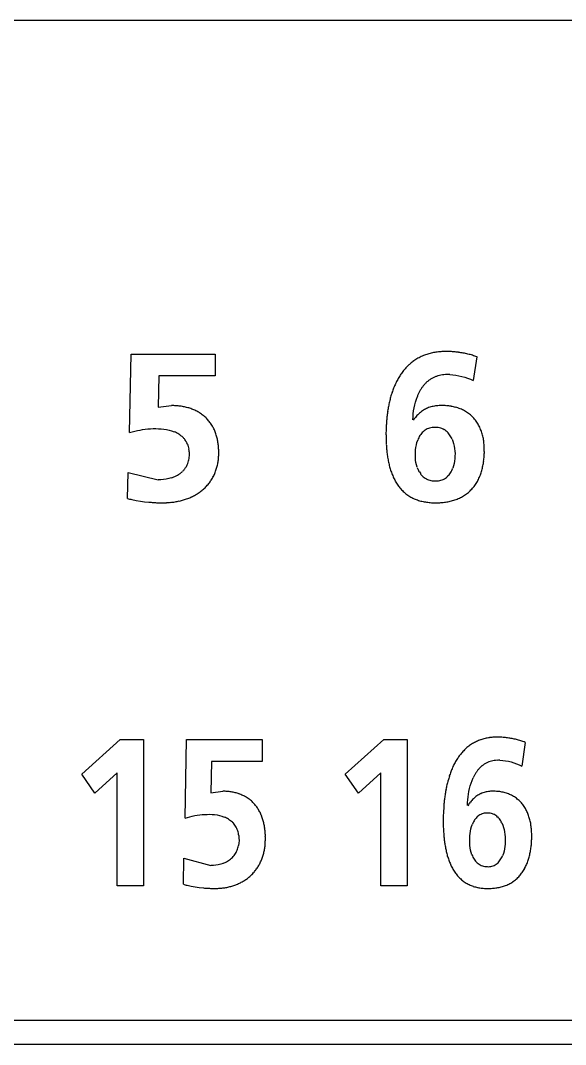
# Model space of a CAD drawing. Extents: x 168 to 388, y 259 to 356.
# Drawn here: x 293.97 to 300.67, y 321.17 to 333.77 of the extents above; entities that cross this region are included whole.
import ezdxf

# ---------------------------------------------------------------- set-up
doc = ezdxf.new("R2010")
doc.units = 0
doc.header["$MEASUREMENT"] = 0
doc.layers.get('0').update_dxf_attribs({"linetype": 'CONTINUOUS'})

msp = doc.modelspace()

# ---------------------------------------------------------------- linework, layer by layer
at = {"color": 7, "linetype": 'Continuous'}
for p, q in [((387.315, 333.767), (270.365, 333.767)), ((295.309, 328.696), (295.327, 329.663)), ((295.327, 329.663), (296.361, 329.663)), ((296.361, 329.663), (296.361, 329.395)), ((299.58, 329.63), (299.534, 329.338)), ((295.668, 329.395), (295.66, 329.011)), ((296.361, 329.395), (295.668, 329.395)), ((299.247, 329.41), (299.284, 329.407)), ((299.284, 329.407), (299.321, 329.403)), ((299.321, 329.403), (299.358, 329.396)), ((299.358, 329.396), (299.394, 329.388)), ((299.394, 329.388), (299.429, 329.378)), ((299.429, 329.378), (299.465, 329.366)), ((299.465, 329.366), (299.5, 329.352)), ((299.5, 329.352), (299.534, 329.338)), ((298.835, 329.108), (298.847, 329.142)), ((295.66, 329.011), (295.825, 329.029)), ((298.801, 328.963), (298.807, 329)), ((298.807, 329), (298.815, 329.036)), ((298.815, 329.036), (298.824, 329.072)), ((298.824, 329.072), (298.835, 329.108)), ((298.792, 328.853), (298.794, 328.89)), ((298.794, 328.89), (298.797, 328.927)), ((298.797, 328.927), (298.801, 328.963)), ((295.309, 328.696), (295.341, 328.706)), ((295.341, 328.706), (295.373, 328.714)), ((295.373, 328.714), (295.405, 328.722)), ((295.405, 328.722), (295.437, 328.728)), ((295.437, 328.728), (295.469, 328.733)), ((295.469, 328.733), (295.501, 328.738)), ((295.501, 328.738), (295.533, 328.741)), ((295.533, 328.741), (295.566, 328.743)), ((295.566, 328.743), (295.599, 328.745)), ((295.599, 328.745), (295.632, 328.745)), ((295.632, 328.745), (295.664, 328.744)), ((295.664, 328.744), (295.697, 328.742)), ((295.697, 328.742), (295.73, 328.739)), ((295.73, 328.739), (295.762, 328.733)), ((295.762, 328.733), (295.794, 328.726)), ((295.794, 328.726), (295.825, 328.717)), ((295.825, 328.717), (295.856, 328.706)), ((298.825, 328.484), (298.829, 328.514)), ((298.829, 328.514), (298.835, 328.545)), ((298.835, 328.545), (298.842, 328.574)), ((298.842, 328.574), (298.852, 328.604)), ((299.273, 328.617), (299.284, 328.589)), ((299.284, 328.589), (299.293, 328.56)), ((299.293, 328.56), (299.3, 328.53)), ((299.3, 328.53), (299.305, 328.499)), ((299.305, 328.499), (299.308, 328.469)), ((298.822, 328.422), (298.823, 328.453)), ((298.823, 328.389), (298.822, 328.42)), ((298.823, 328.453), (298.825, 328.484)), ((298.826, 328.359), (298.823, 328.389)), ((299.308, 328.377), (299.304, 328.346)), ((299.308, 328.469), (299.31, 328.438)), ((299.309, 328.407), (299.308, 328.377)), ((299.31, 328.438), (299.309, 328.407)), ((298.83, 328.328), (298.826, 328.359)), ((298.837, 328.298), (298.83, 328.328)), ((298.845, 328.269), (298.837, 328.298)), ((299.291, 328.286), (299.281, 328.257)), ((299.299, 328.316), (299.291, 328.286)), ((299.304, 328.346), (299.299, 328.316)), ((295.284, 327.884), (295.291, 328.206)), ((295.291, 328.206), (295.66, 328.116)), ((295.693, 328.117), (295.66, 328.116)), ((295.725, 328.12), (295.693, 328.117)), ((295.758, 328.124), (295.725, 328.12)), ((295.79, 328.131), (295.758, 328.124)), ((295.821, 328.14), (295.79, 328.131)), ((295.336, 327.872), (295.388, 327.862)), ((295.388, 327.862), (295.441, 327.854)), ((295.441, 327.854), (295.494, 327.846)), ((295.494, 327.846), (295.547, 327.84)), ((294.72, 324.495), (295.193, 324.918)), ((295.193, 324.918), (295.481, 324.918)), ((295.481, 324.918), (295.481, 323.118)), ((295.993, 323.951), (296.009, 324.918)), ((296.009, 324.918), (296.939, 324.918)), ((296.939, 324.918), (296.939, 324.649)), ((297.96, 324.495), (298.433, 324.918)), ((298.433, 324.918), (298.721, 324.918)), ((298.721, 324.918), (298.721, 323.118)), ((300.172, 324.884), (300.13, 324.593)), ((296.315, 324.649), (296.308, 324.265)), ((296.939, 324.649), (296.315, 324.649)), ((299.862, 324.665), (299.897, 324.663)), ((299.897, 324.663), (299.932, 324.658)), ((299.932, 324.658), (299.966, 324.652)), ((299.966, 324.652), (300, 324.644)), ((300, 324.644), (300.033, 324.633)), ((300.033, 324.633), (300.066, 324.621)), ((300.066, 324.621), (300.099, 324.607)), ((300.099, 324.607), (300.13, 324.593)), ((294.883, 324.26), (294.72, 324.495)), ((295.156, 324.508), (294.883, 324.26)), ((295.156, 323.118), (295.156, 324.508)), ((298.122, 324.26), (297.96, 324.495)), ((298.396, 324.508), (298.122, 324.26)), ((298.396, 323.118), (298.396, 324.508)), ((299.489, 324.316), (299.497, 324.35)), ((299.497, 324.35), (299.508, 324.383)), ((299.508, 324.383), (299.519, 324.416)), ((299.519, 324.416), (299.533, 324.448)), ((296.308, 324.265), (296.457, 324.283)), ((299.467, 324.178), (299.47, 324.213)), ((299.47, 324.213), (299.475, 324.247)), ((299.475, 324.247), (299.481, 324.282)), ((299.481, 324.282), (299.489, 324.316)), ((299.171, 324.085), (299.167, 324.029)), ((299.462, 324.108), (299.464, 324.143)), ((299.464, 324.143), (299.467, 324.178)), ((295.993, 323.951), (296.021, 323.96)), ((296.021, 323.96), (296.051, 323.969)), ((296.051, 323.969), (296.08, 323.976)), ((296.08, 323.976), (296.11, 323.983)), ((296.11, 323.983), (296.14, 323.988)), ((296.14, 323.988), (296.171, 323.993)), ((296.171, 323.993), (296.201, 323.996)), ((296.201, 323.996), (296.231, 323.998)), ((296.231, 323.998), (296.262, 323.999)), ((296.262, 323.999), (296.292, 324)), ((296.292, 324), (296.323, 323.998)), ((296.323, 323.998), (296.354, 323.995)), ((296.354, 323.995), (296.384, 323.991)), ((296.384, 323.991), (296.414, 323.985)), ((296.414, 323.985), (296.443, 323.976)), ((296.443, 323.976), (296.472, 323.966)), ((299.166, 323.973), (299.165, 323.918)), ((299.167, 324.029), (299.166, 323.973)), ((299.165, 323.918), (299.166, 323.862)), ((299.166, 323.862), (299.168, 323.806)), ((299.506, 323.822), (299.514, 323.851)), ((299.514, 323.851), (299.524, 323.878)), ((299.886, 323.894), (299.898, 323.867)), ((299.898, 323.867), (299.907, 323.839)), ((299.907, 323.839), (299.914, 323.811)), ((296.651, 323.738), (296.653, 323.707)), ((296.653, 323.707), (296.654, 323.677)), ((299.49, 323.706), (299.492, 323.735)), ((299.49, 323.676), (299.49, 323.706)), ((299.492, 323.735), (299.495, 323.765)), ((299.495, 323.765), (299.5, 323.793)), ((299.5, 323.793), (299.506, 323.822)), ((299.914, 323.811), (299.92, 323.782)), ((299.92, 323.782), (299.924, 323.752)), ((299.924, 323.752), (299.927, 323.723)), ((299.927, 323.723), (299.928, 323.693)), ((296.652, 323.646), (296.648, 323.616)), ((296.654, 323.677), (296.652, 323.646)), ((299.491, 323.645), (299.49, 323.675)), ((299.493, 323.616), (299.491, 323.645)), ((299.496, 323.586), (299.493, 323.616)), ((299.502, 323.557), (299.496, 323.586)), ((299.924, 323.605), (299.92, 323.575)), ((299.927, 323.634), (299.924, 323.605)), ((299.928, 323.664), (299.927, 323.634)), ((299.928, 323.693), (299.928, 323.664)), ((295.97, 323.139), (295.976, 323.461)), ((295.976, 323.461), (296.308, 323.371)), ((299.509, 323.529), (299.502, 323.557)), ((299.518, 323.5), (299.509, 323.529)), ((299.905, 323.518), (299.895, 323.49)), ((299.913, 323.547), (299.905, 323.518)), ((299.92, 323.575), (299.913, 323.547)), ((296.339, 323.371), (296.308, 323.371)), ((296.369, 323.374), (296.339, 323.371)), ((296.399, 323.379), (296.369, 323.374)), ((296.429, 323.386), (296.399, 323.379)), ((296.458, 323.396), (296.429, 323.386)), ((295.481, 323.118), (295.156, 323.118)), ((296.018, 323.127), (296.067, 323.116)), ((296.067, 323.116), (296.116, 323.107)), ((296.116, 323.107), (296.166, 323.1)), ((296.166, 323.1), (296.216, 323.094)), ((298.721, 323.118), (298.396, 323.118)), ((277.915, 321.466), (332.216, 321.466)), ((332.216, 321.167), (277.915, 321.167))]:
    msp.add_line(p, q, dxfattribs=at)
for centre, radius, start, end in [((299.146, 329.091), 0.596, 115.0451, 120.6789), ((299.153, 329.077), 0.612, 109.5286, 115.0184), ((299.167, 329.036), 0.655, 104.4016, 109.5299), ((299.178, 328.994), 0.699, 99.5976, 104.4034), ((299.191, 328.915), 0.779, 95.2752, 99.5884), ((299.201, 328.81), 0.884, 91.4772, 95.2776), ((299.205, 328.654), 1.04, 88.2278, 91.4554), ((299.202, 328.504), 1.19, 85.53, 88.3522), ((299.207, 328.566), 1.128, 82.5284, 85.5054), ((299.21, 328.593), 1.1, 79.4719, 82.5239), ((299.211, 328.597), 1.097, 76.3922, 79.4675), ((299.207, 328.58), 1.114, 73.3775, 76.3904), ((299.196, 328.544), 1.151, 70.5036, 73.3822), ((299.169, 329.068), 0.629, 132.0427, 137.3847), ((299.146, 329.093), 0.594, 126.3918, 132.0441), ((299.143, 329.096), 0.59, 120.6761, 126.3639), ((299.303, 328.968), 0.796, 147.0788, 151.2983), ((299.243, 329.007), 0.725, 142.4488, 147.0809), ((299.195, 329.044), 0.664, 137.387, 142.4466), ((299.196, 329.062), 0.345, 112.1137, 118.2678), ((299.201, 329.048), 0.36, 106.1928, 112.0913), ((299.206, 329.03), 0.379, 100.5995, 106.1971), ((299.214, 328.99), 0.42, 95.5119, 100.5629), ((299.22, 328.922), 0.489, 91.1697, 95.5161), ((299.222, 328.819), 0.591, 87.5558, 91.1484), ((299.463, 328.888), 0.975, 155.1238, 158.5666), ((299.374, 328.929), 0.877, 151.2977, 155.1252), ((299.262, 329.001), 0.436, 141.6302, 146.5021), ((299.23, 329.025), 0.396, 136.2675, 141.6306), ((299.212, 329.043), 0.371, 130.5316, 136.26), ((299.197, 329.06), 0.348, 124.4319, 130.5327), ((299.196, 329.062), 0.346, 118.2639, 124.4109), ((299.794, 328.779), 1.324, 164.479, 167.016), ((299.668, 328.814), 1.193, 161.6661, 164.4803), ((299.561, 328.849), 1.081, 158.5615, 161.6679), ((299.402, 328.923), 0.597, 154.8809, 158.4414), ((299.346, 328.949), 0.535, 150.9124, 154.8831), ((299.299, 328.976), 0.481, 146.5012, 150.9158), ((295.826, 328.263), 0.765, 86.1045, 90.1096), ((295.826, 328.254), 0.774, 82.159, 86.1182), ((295.834, 328.315), 0.713, 77.8681, 82.1667), ((295.847, 328.373), 0.654, 73.1846, 77.8712), ((295.863, 328.425), 0.6, 68.0587, 73.1862), ((300.047, 328.726), 1.583, 169.3393, 171.4606), ((299.911, 328.752), 1.444, 167.0137, 169.339), ((299.118, 328.647), 0.38, 103.7358, 112.577), ((299.133, 328.584), 0.444, 96.1435, 103.7082), ((299.144, 328.471), 0.558, 89.9514, 96.0442), ((299.147, 328.318), 0.711, 85.4971, 90.2181), ((299.151, 328.362), 0.667, 80.4633, 85.5013), ((299.165, 328.442), 0.585, 74.7507, 80.4868), ((299.182, 328.508), 0.518, 68.2499, 74.7373), ((295.882, 328.473), 0.548, 62.47, 68.0632), ((295.901, 328.509), 0.507, 56.4127, 62.459), ((295.919, 328.536), 0.474, 49.9504, 56.4131), ((295.927, 328.546), 0.462, 43.2999, 49.9397), ((300.299, 328.692), 1.837, 173.413, 175.2407), ((300.178, 328.706), 1.714, 171.4548, 173.4133), ((299.207, 328.568), 0.497, 138.9562, 145.7137), ((299.15, 328.62), 0.42, 131.0865, 139.0851), ((299.117, 328.657), 0.37, 121.9795, 131.0537), ((299.109, 328.669), 0.356, 112.63, 121.9194), ((299.2, 328.551), 0.471, 61.1189, 68.2511), ((299.213, 328.576), 0.442, 53.4399, 61.1145), ((299.221, 328.586), 0.43, 45.5788, 53.3952), ((299.219, 328.585), 0.432, 37.7876, 45.5615), ((295.931, 328.55), 0.456, 36.5597, 43.277), ((295.916, 328.539), 0.474, 30.1003, 36.562), ((295.892, 328.525), 0.502, 23.968, 30.0733), ((300.574, 328.673), 2.112, 176.9402, 178.53), ((300.436, 328.681), 1.974, 175.2407, 176.9414), ((299.053, 328.557), 0.203, 106.0887, 114.7953), ((299.059, 328.536), 0.224, 98.2217, 106.0974), ((299.064, 328.506), 0.254, 91.2772, 98.2142), ((299.064, 328.492), 0.268, 84.8377, 91.4064), ((299.068, 328.53), 0.23, 77.1871, 84.8436), ((299.072, 328.549), 0.21, 68.7721, 77.1512), ((299.076, 328.56), 0.199, 59.8842, 68.7293), ((299.201, 328.571), 0.454, 30.4013, 37.7896), ((299.168, 328.551), 0.493, 23.5805, 30.3887), ((299.12, 328.531), 0.545, 17.4099, 23.5687), ((295.708, 328.339), 0.396, 63.2716, 68.0054), ((295.729, 328.381), 0.349, 57.9058, 63.2723), ((295.748, 328.412), 0.312, 51.9001, 57.9038), ((295.768, 328.437), 0.281, 45.2361, 51.9032), ((295.78, 328.449), 0.264, 38.1234, 45.2231), ((295.851, 328.507), 0.547, 18.3663, 23.9724), ((295.791, 328.487), 0.61, 13.324, 18.3476), ((295.7, 328.466), 0.704, 8.9696, 13.3251), ((300.729, 328.669), 2.268, 178.5313, 180.012), ((300.678, 328.668), 2.216, 179.9884, 181.5036), ((299.164, 328.487), 0.334, 154.2457, 159.5666), ((299.12, 328.509), 0.285, 148.0585, 154.2534), ((299.088, 328.529), 0.246, 140.905, 148.0612), ((299.065, 328.547), 0.217, 132.7578, 140.8899), ((299.053, 328.56), 0.199, 123.9104, 132.763), ((299.051, 328.563), 0.196, 114.8674, 123.8656), ((299.075, 328.558), 0.202, 51.148, 59.8891), ((299.065, 328.546), 0.217, 42.9826, 51.1133), ((299.048, 328.53), 0.24, 35.6216, 42.9614), ((299.021, 328.511), 0.274, 29.368, 35.6293), ((298.986, 328.491), 0.314, 23.7534, 29.365), ((299.054, 328.51), 0.614, 11.9497, 17.4165), ((298.992, 328.497), 0.678, 7.0055, 11.9567), ((295.789, 328.456), 0.252, 30.6651, 38.096), ((295.785, 328.454), 0.257, 23.3652, 30.6706), ((295.774, 328.449), 0.269, 16.3332, 23.3157), ((295.751, 328.443), 0.293, 9.9395, 16.3417), ((295.623, 328.453), 0.782, 5.0857, 9.0084), ((295.585, 328.45), 0.82, 1.3475, 5.0858), ((300.461, 328.663), 2, 181.5036, 183.1828), ((300.243, 328.65), 1.781, 183.1738, 185.0595), ((298.889, 328.485), 0.781, 2.6722, 6.9705), ((298.692, 328.475), 0.978, 359.2462, 2.6782), ((295.714, 328.428), 0.33, 348.5554, 354.2389), ((295.716, 328.437), 0.328, 4.1965, 9.9175), ((295.676, 328.432), 0.368, 354.2394, 359.3287), ((295.667, 328.433), 0.378, 359.2337, 4.2019), ((295.693, 328.444), 0.712, 353.4315, 357.7362), ((295.565, 328.449), 0.84, 357.7189, 1.3688), ((300.014, 328.63), 1.551, 185.0603, 187.2256), ((299.822, 328.606), 1.358, 187.2182, 189.691), ((299.643, 328.575), 1.176, 189.6911, 192.5475), ((298.676, 328.473), 0.994, 352.6328, 356.0102), ((298.65, 328.475), 1.021, 356.0058, 359.2955), ((295.769, 328.416), 0.274, 314.6205, 321.4522), ((295.776, 328.41), 0.265, 321.4494, 328.5347), ((295.773, 328.412), 0.269, 328.5584, 335.5408), ((295.766, 328.415), 0.277, 335.5544, 342.3321), ((295.742, 328.423), 0.302, 342.3329, 348.5521), ((295.816, 328.425), 0.587, 338.2224, 343.4425), ((295.797, 328.431), 0.607, 343.4361, 348.4847), ((295.781, 328.434), 0.624, 348.4872, 353.4031), ((299.496, 328.542), 1.025, 192.5396, 195.816), ((299.356, 328.503), 0.88, 195.8154, 199.6308), ((299.158, 328.375), 0.331, 198.7544, 204.0868), ((298.969, 328.376), 0.335, 333.7911, 339.0619), ((298.908, 328.435), 0.759, 344.3733, 348.7966), ((298.799, 328.457), 0.871, 348.7981, 352.6537), ((295.693, 328.545), 0.425, 287.5418, 291.951), ((295.708, 328.507), 0.384, 291.9493, 296.8281), ((295.725, 328.475), 0.348, 296.8232, 302.2138), ((295.742, 328.447), 0.316, 302.2156, 308.1565), ((295.757, 328.428), 0.291, 308.1533, 314.5933), ((295.852, 328.409), 0.548, 327.1616, 332.7523), ((295.84, 328.415), 0.562, 332.7682, 338.224), ((299.247, 328.464), 0.764, 199.6234, 204.0168), ((299.153, 328.422), 0.661, 204.0133, 209.0923), ((299.12, 328.358), 0.289, 204.0831, 210.1849), ((299.09, 328.34), 0.253, 210.182, 217.1413), ((299.069, 328.324), 0.228, 217.1392, 224.8501), ((299.058, 328.314), 0.212, 224.8954, 233.2124), ((299.054, 328.308), 0.205, 233.2351, 241.838), ((299.056, 328.313), 0.211, 241.834, 250.2028), ((299.081, 328.298), 0.197, 286.4048, 295.3721), ((299.081, 328.297), 0.196, 295.4286, 304.4329), ((299.077, 328.303), 0.203, 304.4757, 313.1501), ((299.062, 328.319), 0.224, 313.1433, 321.0023), ((299.039, 328.338), 0.255, 321.0069, 327.7377), ((299.008, 328.357), 0.291, 327.7386, 333.8016), ((299.112, 328.36), 0.542, 327.6296, 333.8263), ((299.057, 328.387), 0.603, 333.8248, 339.393), ((298.991, 328.412), 0.674, 339.392, 344.3758), ((295.835, 328.43), 0.574, 304.9524, 310.2896), ((295.85, 328.412), 0.552, 310.2918, 315.8507), ((295.855, 328.408), 0.545, 315.852, 321.4785), ((295.859, 328.405), 0.54, 321.4873, 327.1639), ((299.085, 328.384), 0.584, 209.0995, 214.8542), ((299.035, 328.349), 0.522, 214.8488, 221.281), ((299.009, 328.326), 0.488, 221.3209, 228.206), ((299.063, 328.333), 0.232, 250.2572, 257.852), ((299.069, 328.36), 0.26, 257.8203, 264.6083), ((299.071, 328.379), 0.278, 264.6049, 270.9381), ((299.072, 328.35), 0.249, 270.7821, 277.8527), ((299.078, 328.308), 0.207, 277.8888, 286.4015), ((299.166, 328.323), 0.476, 313.8631, 320.9197), ((299.145, 328.34), 0.503, 320.9449, 327.6209), ((295.675, 329.524), 1.686, 256.5717, 258.3902), ((295.745, 328.637), 0.802, 282.5844, 286.4096), ((295.763, 328.578), 0.74, 286.4086, 290.5527), ((295.783, 328.525), 0.683, 290.5512, 295.0385), ((295.801, 328.485), 0.64, 295.0423, 299.8361), ((295.821, 328.451), 0.6, 299.8344, 304.9468), ((298.995, 328.311), 0.467, 228.2002, 235.3905), ((299.001, 328.32), 0.478, 235.4405, 242.4595), ((299.012, 328.341), 0.502, 242.4545, 249.15), ((299.03, 328.389), 0.553, 249.173, 255.2488), ((299.128, 328.401), 0.563, 287.235, 293.1954), ((299.148, 328.354), 0.512, 293.1952, 299.7573), ((299.161, 328.33), 0.485, 299.7649, 306.6906), ((299.17, 328.318), 0.47, 306.7267, 313.8687), ((295.73, 329.699), 1.867, 264.3987, 266.036), ((295.714, 329.471), 1.639, 266.0311, 267.9014), ((295.704, 329.181), 1.349, 267.8738, 270.1474), ((295.704, 328.97), 1.138, 270.1783, 272.8736), ((295.709, 328.869), 1.036, 272.8736, 275.8331), ((295.718, 328.781), 0.949, 275.8317, 279.0641), ((295.73, 328.704), 0.87, 279.0636, 282.5859), ((299.047, 328.455), 0.621, 255.244, 260.6474), ((299.062, 328.544), 0.711, 260.6538, 265.3773), ((299.072, 328.667), 0.835, 265.3751, 269.3987), ((299.074, 328.733), 0.901, 269.3175, 273.0452), ((299.079, 328.637), 0.805, 273.0447, 277.2145), ((299.09, 328.55), 0.717, 277.2, 281.8829), ((299.108, 328.463), 0.628, 281.8812, 287.2269), ((299.798, 324.418), 0.528, 121.203, 127.2582), ((299.791, 324.429), 0.514, 114.994, 121.2068), ((299.798, 324.413), 0.532, 108.9612, 114.9631), ((299.807, 324.387), 0.559, 103.2545, 108.9666), ((299.816, 324.347), 0.601, 97.9015, 103.222), ((299.828, 324.267), 0.682, 93.215, 97.9046), ((299.833, 324.169), 0.78, 89.1189, 93.2158), ((299.83, 323.954), 0.995, 85.9159, 89.1453), ((299.835, 324.027), 0.921, 82.4155, 85.8839), ((299.838, 324.048), 0.9, 78.8633, 82.4138), ((299.838, 324.048), 0.9, 75.3706, 78.8585), ((299.833, 324.029), 0.92, 71.8962, 75.3678), ((299.82, 323.989), 0.962, 68.5779, 71.899), ((299.928, 324.304), 0.701, 143.7333, 148.2914), ((299.874, 324.343), 0.634, 138.6923, 143.728), ((299.835, 324.377), 0.582, 133.2082, 138.6947), ((299.804, 324.41), 0.538, 127.2612, 133.1992), ((300.083, 324.215), 0.88, 152.349, 155.9815), ((300, 324.259), 0.786, 148.2895, 152.3561), ((299.855, 324.335), 0.337, 130.8949, 136.8521), ((299.839, 324.353), 0.312, 124.4371, 130.8706), ((299.834, 324.361), 0.303, 117.8144, 124.4417), ((299.831, 324.366), 0.297, 111.0352, 117.7809), ((299.835, 324.355), 0.309, 104.5415, 111.0413), ((299.839, 324.34), 0.324, 98.3154, 104.5094), ((299.846, 324.29), 0.375, 92.9572, 98.3129), ((299.85, 324.223), 0.441, 88.4144, 92.9576), ((300.409, 324.092), 1.228, 162.1487, 164.7496), ((300.296, 324.128), 1.11, 159.2255, 162.1525), ((300.178, 324.173), 0.984, 155.9824, 159.229), ((300.01, 324.229), 0.525, 151.409, 155.2325), ((299.959, 324.256), 0.467, 147.1189, 151.4151), ((299.914, 324.286), 0.413, 142.2672, 147.1214), ((299.88, 324.312), 0.371, 136.8477, 142.2622), ((300.68, 324.024), 1.509, 167.0808, 169.2135), ((300.542, 324.055), 1.367, 164.7497, 167.0871), ((296.458, 323.66), 0.623, 85.4858, 90.1071), ((296.458, 323.657), 0.626, 80.9005, 85.5035), ((296.465, 323.704), 0.579, 75.929, 80.9076), ((296.476, 323.745), 0.536, 70.5555, 75.9281), ((296.488, 323.781), 0.498, 64.7719, 70.5552), ((296.502, 323.811), 0.466, 58.5855, 64.7749), ((300.976, 323.973), 1.808, 171.1512, 172.9179), ((300.817, 323.998), 1.647, 169.2133, 171.1529), ((299.771, 323.948), 0.338, 124.761, 134.2198), ((299.755, 323.971), 0.31, 114.3749, 124.6935), ((299.759, 323.961), 0.32, 104.3288, 114.3), ((299.771, 323.913), 0.37, 95.6673, 104.2968), ((299.781, 323.793), 0.491, 88.9794, 95.4922), ((299.783, 323.714), 0.569, 83.6367, 89.2471), ((299.787, 323.755), 0.528, 77.6067, 83.6559), ((299.802, 323.819), 0.463, 70.7092, 77.6156), ((299.814, 323.856), 0.423, 63.1345, 70.6813), ((299.825, 323.877), 0.4, 55.1179, 63.1056), ((296.513, 323.828), 0.446, 52.1026, 58.568), ((296.521, 323.838), 0.433, 45.4316, 52.0939), ((296.516, 323.833), 0.439, 38.8704, 45.4308), ((296.503, 323.824), 0.455, 32.5061, 38.838), ((301.243, 323.944), 2.077, 174.5648, 176.103), ((301.105, 323.957), 1.939, 172.9162, 174.564), ((299.885, 323.847), 0.491, 142.0274, 148.5377), ((299.816, 323.902), 0.402, 134.2415, 142.1882), ((299.829, 323.882), 0.393, 46.9935, 55.1174), ((299.819, 323.872), 0.408, 39.1484, 46.9812), ((299.796, 323.854), 0.437, 31.8085, 39.1163), ((299.759, 323.831), 0.481, 25.1582, 31.8052), ((296.339, 323.637), 0.355, 63.0123, 67.9386), ((296.475, 323.806), 0.488, 26.6083, 32.5103), ((296.436, 323.786), 0.533, 21.1877, 26.5961), ((296.381, 323.765), 0.591, 16.3141, 21.19), ((299.712, 323.827), 0.191, 129.6608, 138.5186), ((299.702, 323.84), 0.175, 119.8875, 129.5879), ((299.699, 323.845), 0.169, 109.8202, 119.849), ((299.703, 323.833), 0.182, 100.4936, 109.821), ((299.707, 323.812), 0.203, 92.1184, 100.4545), ((299.708, 323.796), 0.219, 84.4974, 92.2464), ((299.711, 323.827), 0.188, 75.4857, 84.5138), ((299.714, 323.839), 0.175, 65.7536, 75.4205), ((299.714, 323.842), 0.173, 55.8788, 65.6768), ((299.708, 323.832), 0.184, 46.6845, 55.8796), ((299.691, 323.814), 0.21, 38.5902, 46.6717), ((299.705, 323.805), 0.54, 19.247, 25.1614), ((299.636, 323.781), 0.613, 14.0384, 19.2477), ((296.354, 323.667), 0.321, 57.5637, 63.0168), ((296.37, 323.692), 0.291, 51.5544, 57.5588), ((296.382, 323.708), 0.272, 45.1149, 51.5569), ((296.391, 323.717), 0.259, 38.3236, 45.0844), ((296.395, 323.72), 0.254, 31.45, 38.3262), ((296.388, 323.716), 0.262, 24.7356, 31.4167), ((296.308, 323.743), 0.667, 11.9877, 16.307), ((296.207, 323.722), 0.771, 8.2512, 11.9896), ((296.116, 323.708), 0.862, 4.9414, 8.2833), ((299.813, 323.762), 0.312, 152.6556, 158.0899), ((299.769, 323.785), 0.262, 146.2085, 152.6688), ((299.734, 323.808), 0.22, 138.5172, 146.2126), ((299.664, 323.792), 0.244, 31.6341, 38.5843), ((299.626, 323.769), 0.288, 25.7732, 31.6491), ((299.557, 323.761), 0.695, 9.4563, 14.0536), ((299.483, 323.749), 0.769, 5.3054, 9.4584), ((296.377, 323.711), 0.275, 18.3649, 24.7353), ((296.352, 323.702), 0.301, 12.5431, 18.3562), ((296.321, 323.695), 0.333, 7.2793, 12.5466), ((296.075, 323.705), 0.904, 1.7541, 4.9427), ((296.036, 323.703), 0.942, 358.6999, 1.7581), ((301.147, 323.905), 1.981, 182.8644, 184.4771), ((300.899, 323.886), 1.733, 184.4775, 186.3214), ((299.346, 323.737), 0.907, 1.7629, 5.2838), ((299.122, 323.729), 1.131, 356.1244, 358.9497), ((299.131, 323.73), 1.122, 358.9298, 1.7772), ((296.354, 323.668), 0.298, 338.2177, 344.0957), ((296.325, 323.676), 0.328, 344.0933, 349.43), ((296.306, 323.685), 0.672, 346.8603, 351.1487), ((296.271, 323.691), 0.708, 351.1692, 355.2409), ((296.153, 323.7), 0.825, 355.2438, 358.7363), ((300.694, 323.863), 1.527, 186.3167, 188.4093), ((300.492, 323.833), 1.322, 188.4095, 190.8266), ((300.331, 323.802), 1.158, 190.8225, 193.5725), ((299.296, 323.71), 0.956, 349.8934, 353.2337), ((299.156, 323.727), 1.098, 353.2191, 356.13), ((296.371, 323.667), 0.283, 306.2068, 312.3898), ((296.379, 323.658), 0.271, 312.3859, 318.8485), ((296.382, 323.655), 0.267, 318.8772, 325.4301), ((296.382, 323.655), 0.268, 325.4319, 331.9717), ((296.37, 323.662), 0.281, 331.9777, 338.2049), ((296.363, 323.669), 0.612, 337.7123, 342.4195), ((296.33, 323.68), 0.648, 342.4144, 346.8637), ((300.167, 323.762), 0.99, 193.5682, 196.7969), ((300.04, 323.724), 0.857, 196.7953, 200.525), ((299.811, 323.612), 0.313, 200.8423, 206.2509), ((299.77, 323.592), 0.267, 206.2437, 212.5875), ((299.645, 323.589), 0.268, 325.7826, 332.1058), ((299.604, 323.611), 0.315, 332.0919, 337.4712), ((299.514, 323.664), 0.734, 341.7107, 346.0651), ((299.416, 323.689), 0.834, 346.062, 349.8927), ((296.336, 323.728), 0.353, 290.0703, 295.0219), ((296.348, 323.702), 0.325, 295.02, 300.4032), ((296.36, 323.682), 0.302, 300.4027, 306.1956), ((296.431, 323.636), 0.537, 322.1676, 327.5334), ((296.415, 323.646), 0.556, 327.5417, 332.7238), ((296.395, 323.656), 0.578, 332.7224, 337.7084), ((299.921, 323.679), 0.729, 200.5177, 204.8987), ((299.83, 323.637), 0.63, 204.8987, 209.9033), ((299.739, 323.572), 0.23, 212.5819, 219.9408), ((299.717, 323.554), 0.203, 219.9626, 228.3266), ((299.706, 323.541), 0.185, 228.3282, 237.4876), ((299.704, 323.537), 0.181, 237.4998, 246.8623), ((299.707, 323.547), 0.191, 246.9654, 255.8336), ((299.712, 323.566), 0.211, 255.8073, 263.8458), ((299.714, 323.58), 0.225, 263.8381, 271.3616), ((299.715, 323.554), 0.199, 271.1851, 279.6951), ((299.72, 323.524), 0.169, 279.7928, 289.8339), ((299.721, 323.522), 0.166, 289.8276, 300.0326), ((299.716, 323.53), 0.176, 300.0722, 309.5385), ((299.704, 323.544), 0.195, 309.602, 318.3088), ((299.68, 323.566), 0.226, 318.2996, 325.7883), ((299.717, 323.579), 0.513, 324.9692, 331.198), ((299.665, 323.607), 0.571, 331.2032, 336.7958), ((299.594, 323.638), 0.649, 336.7918, 341.716), ((296.429, 323.644), 0.544, 300.4412, 305.7346), ((296.437, 323.632), 0.53, 305.7521, 311.1941), ((296.441, 323.628), 0.524, 311.1908, 316.6897), ((296.438, 323.63), 0.527, 316.7064, 322.1698), ((299.758, 323.596), 0.547, 209.8939, 215.7368), ((299.706, 323.559), 0.483, 215.7504, 222.3681), ((299.678, 323.533), 0.444, 222.3627, 229.551), ((299.778, 323.53), 0.434, 303.5812, 310.9409), ((299.773, 323.536), 0.442, 310.9894, 318.1119), ((299.755, 323.552), 0.466, 318.11, 324.9619), ((296.325, 324.478), 1.386, 255.138, 257.1903), ((296.368, 324.563), 1.477, 264.1003, 266.0513), ((296.354, 324.367), 1.28, 266.0466, 268.298), ((296.347, 324.097), 1.01, 268.2687, 271.1207), ((296.349, 323.979), 0.892, 271.1383, 274.3684), ((296.355, 323.9), 0.813, 274.3673, 277.9143), ((296.364, 323.833), 0.746, 277.9148, 281.8483), ((296.376, 323.777), 0.688, 281.848, 286.0349), ((296.389, 323.731), 0.64, 286.0386, 290.5408), ((296.403, 323.693), 0.599, 290.5371, 295.3453), ((296.417, 323.663), 0.566, 295.357, 300.4447), ((299.663, 323.516), 0.422, 229.6079, 237.1771), ((299.667, 323.521), 0.428, 237.1683, 244.6284), ((299.675, 323.54), 0.449, 244.6891, 251.8027), ((299.69, 323.586), 0.498, 251.7965, 258.2167), ((299.703, 323.648), 0.561, 258.2357, 263.9354), ((299.713, 323.746), 0.659, 263.9347, 268.7814), ((299.716, 323.822), 0.735, 268.706, 273.0535), ((299.72, 323.744), 0.657, 273.0471, 277.9096), ((299.73, 323.674), 0.586, 277.8997, 283.3526), ((299.746, 323.606), 0.516, 283.3473, 289.5344), ((299.761, 323.564), 0.472, 289.5561, 296.3194), ((299.775, 323.536), 0.441, 296.3289, 303.5812)]:
    msp.add_arc(centre, radius, start, end, dxfattribs=at)

doc.saveas('drawing.dxf')
